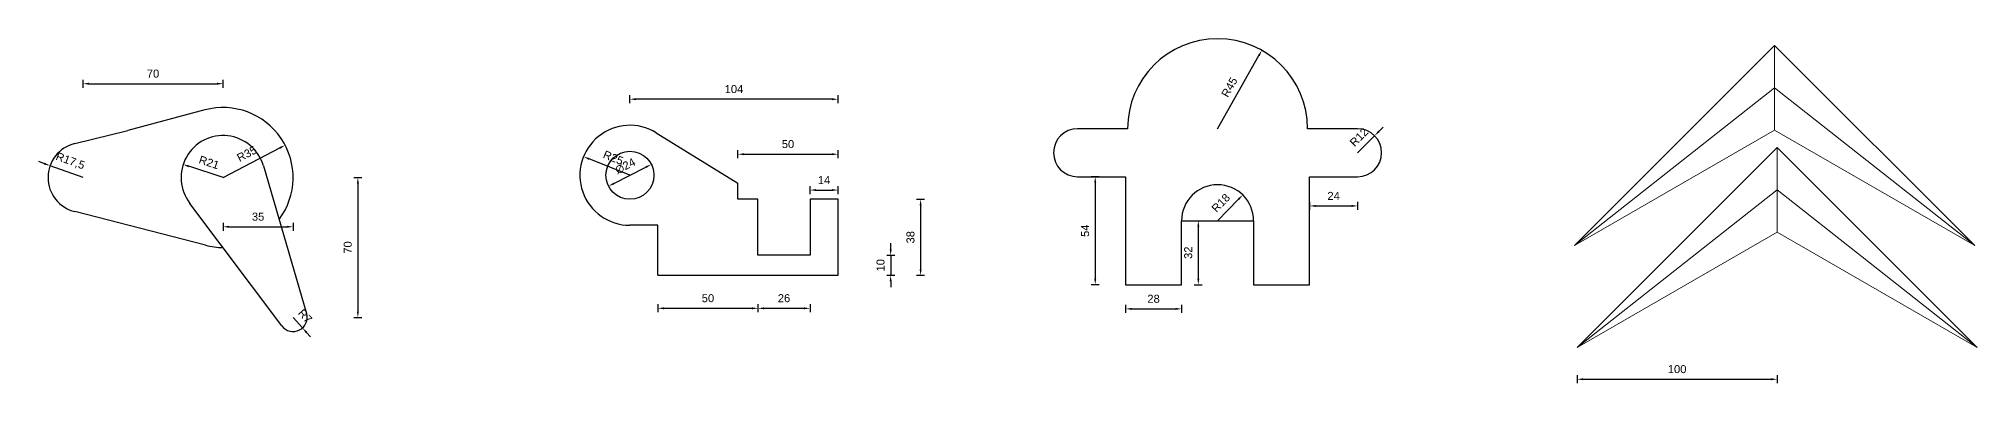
# Model space of a CAD drawing. Header units: millimetres. Extents: x 2100 to 32787, y 24082 to 35493.
# Drawn here: x 2122 to 3091, y 25504 to 25676 of the extents above; entities that cross this region are included whole.
import ezdxf

# ---------------------------------------------------------------- set-up
doc = ezdxf.new("R2010")
doc.units = ezdxf.units.MM
doc.linetypes.add('HIDDEN2', pattern=[4.7625, 3.175, -1.5875])
doc.layers.get('Defpoints').update_dxf_attribs({"color": 231, "linetype": 'HIDDEN2'})
doc.layers.add('ÖLÇÜ', color=181, linetype='Continuous')
doc.styles.get("Standard").update_dxf_attribs({"font": 'arial.ttf'})
doc.dimstyles.new('ISO-25', dxfattribs={"dimtxt": 4, "dimasz": 3, "dimexe": 2, "dimexo": 0.625, "dimgap": 3, "dimtad": 1, "dimtxsty": 'Standard', "dimcen": 2.5, "dimadec": 0, "dimazin": 0, "dimtfac": 1, "dimtix": 1, "dimtmove": 0, "dimatfit": 0, "dimfxl": 2, "dimfxlon": 1, "dimarcsym": 0})

# ---------------------------------------------------------------- blocks, each defined once
blk = doc.blocks.new('*D1773')
at = {"layer": 'Defpoints', "color": 0, "lineweight": 70, "transparency": 16777216}
for p in [(2214.6, 25606.57), (2214.6, 25536.57), (2281.96, 25536.57)]:
    blk.add_point(p, dxfattribs=at)
at = {"layer": 'ÖLÇÜ', "color": 0, "lineweight": -2, "transparency": 16777216}
for p, q in [((2279.96, 25606.57), (2283.96, 25606.57)), ((2281.96, 25603.57), (2281.96, 25539.57)), ((2279.96, 25536.57), (2283.96, 25536.57))]:
    blk.add_line(p, q, dxfattribs=at)
at = {"layer": 'ÖLÇÜ', "color": 0, "lineweight": 70, "transparency": 16777216}
for points in [[(2281.46, 25603.57), (2282.46, 25603.57), (2281.96, 25606.57)], [(2281.46, 25539.57), (2282.46, 25539.57), (2281.96, 25536.57)]]:
    blk.add_solid(points, dxfattribs=at)
at = {"layer": 'ÖLÇÜ', "color": 0, "transparency": 16777216, "insert": (2276.92, 25571.57), "char_height": 4, "attachment_point": 5, "rotation": 90}
blk.add_mtext('70', dxfattribs=at)
blk = doc.blocks.new('*D1774')
at = {"layer": 'Defpoints', "color": 0, "lineweight": 70, "transparency": 16777216}
for p in [(2214.6, 25606.57), (2249.6, 25606.57), (2249.6, 25581.94)]:
    blk.add_point(p, dxfattribs=at)
at = {"layer": 'ÖLÇÜ', "color": 0, "lineweight": -2, "transparency": 16777216}
for p, q in [((2214.6, 25583.94), (2214.6, 25579.94)), ((2217.6, 25581.94), (2246.6, 25581.94)), ((2249.6, 25583.94), (2249.6, 25579.94))]:
    blk.add_line(p, q, dxfattribs=at)
at = {"layer": 'ÖLÇÜ', "color": 0, "lineweight": 70, "transparency": 16777216}
for points in [[(2217.6, 25582.44), (2217.6, 25581.44), (2214.6, 25581.94)], [(2246.6, 25582.44), (2246.6, 25581.44), (2249.6, 25581.94)]]:
    blk.add_solid(points, dxfattribs=at)
at = {"layer": 'ÖLÇÜ', "color": 0, "transparency": 16777216, "insert": (2232.1, 25586.98), "char_height": 4, "attachment_point": 5}
blk.add_mtext('35', dxfattribs=at)
blk = doc.blocks.new('*D1716')
at = {"layer": 'Defpoints', "color": 0, "lineweight": 70, "transparency": 16777216}
for p in [(2128.13, 25612.49), (2144.6, 25606.57)]:
    blk.add_point(p, dxfattribs=at)
at = {"layer": 'ÖLÇÜ', "color": 0, "lineweight": -2, "transparency": 16777216}
for p, q in [((2125.3, 25613.5), (2122.48, 25614.52)), ((2144.6, 25606.57), (2128.13, 25612.49))]:
    blk.add_line(p, q, dxfattribs=at)
at = {"layer": 'ÖLÇÜ', "color": 0, "lineweight": 70, "transparency": 16777216}
blk.add_solid([(2125.47, 25613.98), (2125.14, 25613.03), (2128.13, 25612.49)], dxfattribs=at)
at = {"layer": 'ÖLÇÜ', "color": 0, "transparency": 16777216, "insert": (2138.19, 25614.61), "char_height": 4, "attachment_point": 5, "rotation": 340.22477}
blk.add_mtext('R17,5', dxfattribs=at)
blk = doc.blocks.new('*D1717')
at = {"layer": 'Defpoints', "color": 0, "lineweight": 70, "transparency": 16777216}
for p in [(2214.6, 25653.49), (2144.6, 25606.57), (2214.6, 25606.57)]:
    blk.add_point(p, dxfattribs=at)
at = {"layer": 'ÖLÇÜ', "color": 0, "lineweight": -2, "transparency": 16777216}
for p, q in [((2144.6, 25651.49), (2144.6, 25655.49)), ((2214.6, 25651.49), (2214.6, 25655.49)), ((2147.6, 25653.49), (2211.6, 25653.49))]:
    blk.add_line(p, q, dxfattribs=at)
at = {"layer": 'ÖLÇÜ', "color": 0, "lineweight": 70, "transparency": 16777216}
for points in [[(2147.6, 25653.99), (2147.6, 25652.99), (2144.6, 25653.49)], [(2211.6, 25653.99), (2211.6, 25652.99), (2214.6, 25653.49)]]:
    blk.add_solid(points, dxfattribs=at)
at = {"layer": 'ÖLÇÜ', "color": 0, "transparency": 16777216, "insert": (2179.6, 25658.53), "char_height": 4, "attachment_point": 5}
blk.add_mtext('70', dxfattribs=at)
blk = doc.blocks.new('*D1775')
at = {"layer": 'Defpoints', "color": 0, "lineweight": 70, "transparency": 16777216}
for p in [(2194.64, 25613.11), (2214.6, 25606.57)]:
    blk.add_point(p, dxfattribs=at)
at = {"layer": 'ÖLÇÜ', "color": 0, "lineweight": -2, "transparency": 16777216}
blk.add_line((2214.6, 25606.57), (2197.49, 25612.18), dxfattribs=at)
at = {"layer": 'ÖLÇÜ', "color": 0, "lineweight": 70, "transparency": 16777216}
blk.add_solid([(2197.65, 25612.65), (2197.34, 25611.7), (2194.64, 25613.11)], dxfattribs=at)
at = {"layer": 'ÖLÇÜ', "color": 0, "transparency": 16777216, "insert": (2207.6, 25614.13), "char_height": 4, "attachment_point": 5, "rotation": 341.8473}
blk.add_mtext('R21', dxfattribs=at)
blk = doc.blocks.new('*D1718')
at = {"layer": 'Defpoints', "color": 0, "lineweight": 70, "transparency": 16777216}
for p in [(2245.64, 25622.74), (2214.6, 25606.57)]:
    blk.add_point(p, dxfattribs=at)
at = {"layer": 'ÖLÇÜ', "color": 0, "lineweight": -2, "transparency": 16777216}
blk.add_line((2214.6, 25606.57), (2242.98, 25621.35), dxfattribs=at)
at = {"layer": 'ÖLÇÜ', "color": 0, "lineweight": 70, "transparency": 16777216}
blk.add_solid([(2242.74, 25621.8), (2243.21, 25620.91), (2245.64, 25622.74)], dxfattribs=at)
at = {"layer": 'ÖLÇÜ', "color": 0, "transparency": 16777216, "insert": (2226.46, 25618.43), "char_height": 4, "attachment_point": 5, "rotation": 27.51698}
blk.add_mtext('R35', dxfattribs=at)
blk = doc.blocks.new('*D1719')
at = {"layer": 'Defpoints', "color": 0, "lineweight": 70, "transparency": 16777216}
for p in [(2249.6, 25536.57), (2254.27, 25531.36)]:
    blk.add_point(p, dxfattribs=at)
at = {"layer": 'ÖLÇÜ', "color": 0, "lineweight": -2, "transparency": 16777216}
for p, q in [((2249.6, 25536.57), (2254.27, 25531.36)), ((2256.28, 25529.13), (2258.28, 25526.9))]:
    blk.add_line(p, q, dxfattribs=at)
at = {"layer": 'ÖLÇÜ', "color": 0, "lineweight": 70, "transparency": 16777216}
blk.add_solid([(2256.65, 25529.46), (2255.9, 25528.79), (2254.27, 25531.36)], dxfattribs=at)
at = {"layer": 'ÖLÇÜ', "color": 0, "transparency": 16777216, "insert": (2255.65, 25537.3), "char_height": 4, "attachment_point": 5, "rotation": 311.91652}
blk.add_mtext('R7', dxfattribs=at)
blk = doc.blocks.new('*D1776')
at = {"layer": 'Defpoints', "color": 0, "lineweight": 70, "transparency": 16777216}
for p in [(2431.95, 25557.69), (2481.95, 25557.69), (2481.95, 25541.17)]:
    blk.add_point(p, dxfattribs=at)
at = {"layer": 'ÖLÇÜ', "color": 0, "lineweight": -2, "transparency": 16777216}
for p, q in [((2431.95, 25543.17), (2431.95, 25539.17)), ((2434.95, 25541.17), (2478.95, 25541.17)), ((2481.95, 25543.17), (2481.95, 25539.17))]:
    blk.add_line(p, q, dxfattribs=at)
at = {"layer": 'ÖLÇÜ', "color": 0, "lineweight": 70, "transparency": 16777216}
for points in [[(2434.95, 25541.67), (2434.95, 25540.67), (2431.95, 25541.17)], [(2478.95, 25541.67), (2478.95, 25540.67), (2481.95, 25541.17)]]:
    blk.add_solid(points, dxfattribs=at)
at = {"layer": 'ÖLÇÜ', "color": 0, "transparency": 16777216, "insert": (2456.95, 25546.21), "char_height": 4, "attachment_point": 5}
blk.add_mtext('50', dxfattribs=at)
blk = doc.blocks.new('*D1777')
at = {"layer": 'Defpoints', "color": 0, "lineweight": 70, "transparency": 16777216}
for p in [(2481.95, 25557.69), (2507.95, 25557.69), (2507.95, 25541.17)]:
    blk.add_point(p, dxfattribs=at)
at = {"layer": 'ÖLÇÜ', "color": 0, "lineweight": -2, "transparency": 16777216}
for p, q in [((2481.95, 25543.17), (2481.95, 25539.17)), ((2484.95, 25541.17), (2504.95, 25541.17)), ((2507.95, 25543.17), (2507.95, 25539.17))]:
    blk.add_line(p, q, dxfattribs=at)
at = {"layer": 'ÖLÇÜ', "color": 0, "lineweight": 70, "transparency": 16777216}
for points in [[(2484.95, 25541.67), (2484.95, 25540.67), (2481.95, 25541.17)], [(2504.95, 25541.67), (2504.95, 25540.67), (2507.95, 25541.17)]]:
    blk.add_solid(points, dxfattribs=at)
at = {"layer": 'ÖLÇÜ', "color": 0, "transparency": 16777216, "insert": (2494.95, 25546.21), "char_height": 4, "attachment_point": 5}
blk.add_mtext('26', dxfattribs=at)
blk = doc.blocks.new('*D1778')
at = {"layer": 'Defpoints', "color": 0, "lineweight": 70, "transparency": 16777216}
for p in [(2521.95, 25618.23), (2471.95, 25603.69), (2521.95, 25603.69)]:
    blk.add_point(p, dxfattribs=at)
at = {"layer": 'ÖLÇÜ', "color": 0, "lineweight": -2, "transparency": 16777216}
for p, q in [((2471.95, 25616.23), (2471.95, 25620.23)), ((2474.95, 25618.23), (2518.95, 25618.23)), ((2521.95, 25616.23), (2521.95, 25620.23))]:
    blk.add_line(p, q, dxfattribs=at)
at = {"layer": 'ÖLÇÜ', "color": 0, "lineweight": 70, "transparency": 16777216}
for points in [[(2474.95, 25618.73), (2474.95, 25617.73), (2471.95, 25618.23)], [(2518.95, 25618.73), (2518.95, 25617.73), (2521.95, 25618.23)]]:
    blk.add_solid(points, dxfattribs=at)
at = {"layer": 'ÖLÇÜ', "color": 0, "transparency": 16777216, "insert": (2496.95, 25623.28), "char_height": 4, "attachment_point": 5}
blk.add_mtext('50', dxfattribs=at)
blk = doc.blocks.new('*D1779')
at = {"layer": 'Defpoints', "color": 0, "lineweight": 70, "transparency": 16777216}
for p in [(2417.95, 25645.74), (2417.95, 25607.69), (2521.95, 25595.69)]:
    blk.add_point(p, dxfattribs=at)
at = {"layer": 'ÖLÇÜ', "color": 0, "lineweight": -2, "transparency": 16777216}
for p, q in [((2417.95, 25643.74), (2417.95, 25647.74)), ((2518.95, 25645.74), (2420.95, 25645.74)), ((2521.95, 25643.74), (2521.95, 25647.74))]:
    blk.add_line(p, q, dxfattribs=at)
at = {"layer": 'ÖLÇÜ', "color": 0, "lineweight": 70, "transparency": 16777216}
for points in [[(2420.95, 25646.24), (2420.95, 25645.24), (2417.95, 25645.74)], [(2518.95, 25646.24), (2518.95, 25645.24), (2521.95, 25645.74)]]:
    blk.add_solid(points, dxfattribs=at)
at = {"layer": 'ÖLÇÜ', "color": 0, "transparency": 16777216, "insert": (2469.95, 25650.78), "char_height": 4, "attachment_point": 5}
blk.add_mtext('104', dxfattribs=at)
blk = doc.blocks.new('*D1780')
at = {"layer": 'Defpoints', "color": 0, "lineweight": 70, "transparency": 16777216}
for p in [(2428.64, 25613.13), (2407.25, 25602.24)]:
    blk.add_point(p, dxfattribs=at)
at = {"layer": 'ÖLÇÜ', "color": 0, "lineweight": -2, "transparency": 16777216}
blk.add_line((2409.93, 25603.6), (2425.97, 25611.77), dxfattribs=at)
at = {"layer": 'ÖLÇÜ', "color": 0, "lineweight": 70, "transparency": 16777216}
for points in [[(2425.74, 25612.22), (2426.19, 25611.33), (2428.64, 25613.13)], [(2409.7, 25604.05), (2410.15, 25603.16), (2407.25, 25602.24)]]:
    blk.add_solid(points, dxfattribs=at)
at = {"layer": 'ÖLÇÜ', "color": 0, "transparency": 16777216, "insert": (2415.61, 25612.28), "char_height": 4, "attachment_point": 5, "rotation": 26.98588}
blk.add_mtext('∅24', dxfattribs=at)
blk = doc.blocks.new('*D1720')
at = {"layer": 'Defpoints', "color": 0, "lineweight": 70, "transparency": 16777216}
for p in [(2394.75, 25617), (2417.95, 25607.69)]:
    blk.add_point(p, dxfattribs=at)
at = {"layer": 'ÖLÇÜ', "color": 0, "lineweight": -2, "transparency": 16777216}
blk.add_line((2417.95, 25607.69), (2397.53, 25615.88), dxfattribs=at)
at = {"layer": 'ÖLÇÜ', "color": 0, "lineweight": 70, "transparency": 16777216}
blk.add_solid([(2397.72, 25616.35), (2397.34, 25615.42), (2394.75, 25617)], dxfattribs=at)
at = {"layer": 'ÖLÇÜ', "color": 0, "transparency": 16777216, "insert": (2409.62, 25616.47), "char_height": 4, "attachment_point": 5, "rotation": 338.13133}
blk.add_mtext('R25', dxfattribs=at)
blk = doc.blocks.new('*D1781')
at = {"layer": 'Defpoints', "color": 0, "lineweight": 70, "ltscale": 3, "transparency": 16777216}
for p in [(2665.66, 25606.97), (2650.5, 25552.97), (2665.66, 25552.97)]:
    blk.add_point(p, dxfattribs=at)
at = {"layer": 'ÖLÇÜ', "color": 0, "lineweight": -2, "ltscale": 3, "transparency": 16777216}
for p, q in [((2652.5, 25606.97), (2648.5, 25606.97)), ((2650.5, 25603.97), (2650.5, 25555.97)), ((2652.5, 25552.97), (2648.5, 25552.97))]:
    blk.add_line(p, q, dxfattribs=at)
at = {"layer": 'ÖLÇÜ', "color": 0, "lineweight": 70, "ltscale": 3, "transparency": 16777216}
for points in [[(2650, 25603.97), (2651, 25603.97), (2650.5, 25606.97)], [(2650, 25555.97), (2651, 25555.97), (2650.5, 25552.97)]]:
    blk.add_solid(points, dxfattribs=at)
at = {"layer": 'ÖLÇÜ', "color": 0, "ltscale": 3, "transparency": 16777216, "insert": (2645.47, 25579.97), "char_height": 4, "attachment_point": 5, "rotation": 90}
blk.add_mtext('54', dxfattribs=at)
blk = doc.blocks.new('*D1721')
at = {"layer": 'Defpoints', "color": 0, "lineweight": 70, "ltscale": 3, "transparency": 16777216}
for p in [(2733.77, 25670.16), (2711.66, 25630.97)]:
    blk.add_point(p, dxfattribs=at)
at = {"layer": 'ÖLÇÜ', "color": 0, "lineweight": -2, "ltscale": 3, "transparency": 16777216}
blk.add_line((2711.66, 25630.97), (2732.3, 25667.55), dxfattribs=at)
at = {"layer": 'ÖLÇÜ', "color": 0, "lineweight": 70, "ltscale": 3, "transparency": 16777216}
blk.add_solid([(2731.86, 25667.8), (2732.73, 25667.3), (2733.77, 25670.16)], dxfattribs=at)
at = {"layer": 'ÖLÇÜ', "color": 0, "ltscale": 3, "transparency": 16777216, "insert": (2717.59, 25651.73), "char_height": 4, "attachment_point": 5, "rotation": 60.5695}
blk.add_mtext('R45', dxfattribs=at)
blk = doc.blocks.new('*D1782')
at = {"layer": 'Defpoints', "color": 0, "lineweight": 70, "ltscale": 3, "transparency": 16777216}
for p in [(2790.13, 25627.47), (2781.66, 25618.97)]:
    blk.add_point(p, dxfattribs=at)
at = {"layer": 'ÖLÇÜ', "color": 0, "lineweight": -2, "ltscale": 3, "transparency": 16777216}
for p, q in [((2781.66, 25618.97), (2790.13, 25627.47)), ((2792.24, 25629.6), (2794.36, 25631.73))]:
    blk.add_line(p, q, dxfattribs=at)
at = {"layer": 'ÖLÇÜ', "color": 0, "lineweight": 70, "ltscale": 3, "transparency": 16777216}
blk.add_solid([(2791.89, 25629.95), (2792.6, 25629.25), (2790.13, 25627.47)], dxfattribs=at)
at = {"layer": 'ÖLÇÜ', "color": 0, "ltscale": 3, "transparency": 16777216, "insert": (2782.34, 25626.76), "char_height": 4, "attachment_point": 5, "rotation": 45.12588}
blk.add_mtext('R12', dxfattribs=at)
blk = doc.blocks.new('*D1783')
at = {"layer": 'Defpoints', "color": 0, "lineweight": 70, "ltscale": 3, "transparency": 16777216}
for p in [(2757.66, 25606.97), (2781.66, 25606.97), (2781.66, 25592.37)]:
    blk.add_point(p, dxfattribs=at)
at = {"layer": 'ÖLÇÜ', "color": 0, "lineweight": -2, "ltscale": 3, "transparency": 16777216}
for p, q in [((2757.66, 25594.37), (2757.66, 25590.37)), ((2760.66, 25592.37), (2778.66, 25592.37)), ((2781.66, 25594.37), (2781.66, 25590.37))]:
    blk.add_line(p, q, dxfattribs=at)
at = {"layer": 'ÖLÇÜ', "color": 0, "lineweight": 70, "ltscale": 3, "transparency": 16777216}
for points in [[(2760.66, 25592.87), (2760.66, 25591.87), (2757.66, 25592.37)], [(2778.66, 25592.87), (2778.66, 25591.87), (2781.66, 25592.37)]]:
    blk.add_solid(points, dxfattribs=at)
at = {"layer": 'ÖLÇÜ', "color": 0, "ltscale": 3, "transparency": 16777216, "insert": (2769.66, 25597.38), "char_height": 4, "attachment_point": 5}
blk.add_mtext('24', dxfattribs=at)
blk = doc.blocks.new('*D1784')
at = {"layer": 'Defpoints', "color": 0, "lineweight": 70, "ltscale": 3, "transparency": 16777216}
for p in [(2724.22, 25597.86), (2711.66, 25584.97)]:
    blk.add_point(p, dxfattribs=at)
at = {"layer": 'ÖLÇÜ', "color": 0, "lineweight": -2, "ltscale": 3, "transparency": 16777216}
blk.add_line((2711.66, 25584.97), (2722.13, 25595.71), dxfattribs=at)
at = {"layer": 'ÖLÇÜ', "color": 0, "lineweight": 70, "ltscale": 3, "transparency": 16777216}
blk.add_solid([(2721.77, 25596.06), (2722.49, 25595.36), (2724.22, 25597.86)], dxfattribs=at)
at = {"layer": 'ÖLÇÜ', "color": 0, "ltscale": 3, "transparency": 16777216, "insert": (2713.28, 25593.86), "char_height": 4, "attachment_point": 5, "rotation": 45.74306}
blk.add_mtext('R18', dxfattribs=at)
blk = doc.blocks.new('*D1785')
at = {"layer": 'Defpoints', "color": 0, "lineweight": 70, "ltscale": 3, "transparency": 16777216}
for p in [(2693.66, 25584.97), (2693.66, 25552.97), (2702.03, 25552.97)]:
    blk.add_point(p, dxfattribs=at)
at = {"layer": 'ÖLÇÜ', "color": 0, "lineweight": -2, "ltscale": 3, "transparency": 16777216}
for p, q in [((2700.03, 25584.97), (2704.03, 25584.97)), ((2702.03, 25581.97), (2702.03, 25555.97)), ((2700.03, 25552.97), (2704.03, 25552.97))]:
    blk.add_line(p, q, dxfattribs=at)
at = {"layer": 'ÖLÇÜ', "color": 0, "lineweight": 70, "ltscale": 3, "transparency": 16777216}
for points in [[(2701.53, 25581.97), (2702.53, 25581.97), (2702.03, 25584.97)], [(2701.53, 25555.97), (2702.53, 25555.97), (2702.03, 25552.97)]]:
    blk.add_solid(points, dxfattribs=at)
at = {"layer": 'ÖLÇÜ', "color": 0, "ltscale": 3, "transparency": 16777216, "insert": (2696.99, 25568.97), "char_height": 4, "attachment_point": 5, "rotation": 90}
blk.add_mtext('32', dxfattribs=at)
blk = doc.blocks.new('*D1786')
at = {"layer": 'Defpoints', "color": 0, "lineweight": 70, "ltscale": 3, "transparency": 16777216}
for p in [(2665.66, 25552.97), (2693.66, 25552.97), (2693.66, 25540.88)]:
    blk.add_point(p, dxfattribs=at)
at = {"layer": 'ÖLÇÜ', "color": 0, "lineweight": -2, "ltscale": 3, "transparency": 16777216}
for p, q in [((2665.66, 25542.88), (2665.66, 25538.88)), ((2668.66, 25540.88), (2690.66, 25540.88)), ((2693.66, 25542.88), (2693.66, 25538.88))]:
    blk.add_line(p, q, dxfattribs=at)
at = {"layer": 'ÖLÇÜ', "color": 0, "lineweight": 70, "ltscale": 3, "transparency": 16777216}
for points in [[(2668.66, 25541.38), (2668.66, 25540.38), (2665.66, 25540.88)], [(2690.66, 25541.38), (2690.66, 25540.38), (2693.66, 25540.88)]]:
    blk.add_solid(points, dxfattribs=at)
at = {"layer": 'ÖLÇÜ', "color": 0, "ltscale": 3, "transparency": 16777216, "insert": (2679.66, 25545.92), "char_height": 4, "attachment_point": 5}
blk.add_mtext('28', dxfattribs=at)
blk = doc.blocks.new('*D1854')
at = {"layer": 'Defpoints', "color": 0, "lineweight": 70, "ltscale": 3, "transparency": 16777216}
for p in [(2507.95, 25567.69), (2507.95, 25557.69), (2548.27, 25557.69)]:
    blk.add_point(p, dxfattribs=at)
at = {"layer": 'ÖLÇÜ', "color": 0, "lineweight": -2, "ltscale": 3, "transparency": 16777216}
for p, q in [((2548.27, 25570.69), (2548.27, 25573.69)), ((2546.27, 25567.69), (2550.27, 25567.69)), ((2548.27, 25567.69), (2548.27, 25557.69)), ((2546.27, 25557.69), (2550.27, 25557.69)), ((2548.27, 25554.69), (2548.27, 25551.69))]:
    blk.add_line(p, q, dxfattribs=at)
at = {"layer": 'ÖLÇÜ', "color": 0, "lineweight": 70, "ltscale": 3, "transparency": 16777216}
for points in [[(2547.77, 25570.69), (2548.77, 25570.69), (2548.27, 25567.69)], [(2547.77, 25554.69), (2548.77, 25554.69), (2548.27, 25557.69)]]:
    blk.add_solid(points, dxfattribs=at)
at = {"layer": 'ÖLÇÜ', "color": 0, "ltscale": 3, "transparency": 16777216, "insert": (2543.22, 25562.69), "char_height": 4, "attachment_point": 5, "rotation": 90}
blk.add_mtext('10', dxfattribs=at)
blk = doc.blocks.new('*D1855')
at = {"layer": 'Defpoints', "color": 0, "lineweight": 70, "ltscale": 3, "transparency": 16777216}
for p in [(2521.95, 25595.69), (2521.95, 25557.69), (2563.23, 25557.69)]:
    blk.add_point(p, dxfattribs=at)
at = {"layer": 'ÖLÇÜ', "color": 0, "lineweight": -2, "ltscale": 3, "transparency": 16777216}
for p, q in [((2561.23, 25595.69), (2565.23, 25595.69)), ((2563.23, 25592.69), (2563.23, 25560.69)), ((2561.23, 25557.69), (2565.23, 25557.69))]:
    blk.add_line(p, q, dxfattribs=at)
at = {"layer": 'ÖLÇÜ', "color": 0, "lineweight": 70, "ltscale": 3, "transparency": 16777216}
for points in [[(2562.73, 25592.69), (2563.73, 25592.69), (2563.23, 25595.69)], [(2562.73, 25560.69), (2563.73, 25560.69), (2563.23, 25557.69)]]:
    blk.add_solid(points, dxfattribs=at)
at = {"layer": 'ÖLÇÜ', "color": 0, "ltscale": 3, "transparency": 16777216, "insert": (2558.18, 25576.69), "char_height": 4, "attachment_point": 5, "rotation": 90}
blk.add_mtext('38', dxfattribs=at)
blk = doc.blocks.new('*D1856')
at = {"layer": 'Defpoints', "color": 0, "lineweight": 70, "ltscale": 3, "transparency": 16777216}
for p in [(2521.95, 25600.3), (2507.95, 25595.69), (2521.95, 25595.69)]:
    blk.add_point(p, dxfattribs=at)
at = {"layer": 'ÖLÇÜ', "color": 0, "lineweight": -2, "ltscale": 3, "transparency": 16777216}
for p, q in [((2507.95, 25598.3), (2507.95, 25602.3)), ((2510.95, 25600.3), (2518.95, 25600.3)), ((2521.95, 25598.3), (2521.95, 25602.3))]:
    blk.add_line(p, q, dxfattribs=at)
at = {"layer": 'ÖLÇÜ', "color": 0, "lineweight": 70, "ltscale": 3, "transparency": 16777216}
for points in [[(2510.95, 25600.8), (2510.95, 25599.8), (2507.95, 25600.3)], [(2518.95, 25600.8), (2518.95, 25599.8), (2521.95, 25600.3)]]:
    blk.add_solid(points, dxfattribs=at)
at = {"layer": 'ÖLÇÜ', "color": 0, "ltscale": 3, "transparency": 16777216, "insert": (2514.95, 25605.31), "char_height": 4, "attachment_point": 5}
blk.add_mtext('14', dxfattribs=at)
blk = doc.blocks.new('*D2335')
at = {"layer": 'Defpoints', "color": 0, "lineweight": 70, "ltscale": 3, "transparency": 16777216}
for p in [(2991.33, 25579.27), (2891.33, 25521.54), (2991.33, 25505.7)]:
    blk.add_point(p, dxfattribs=at)
at = {"layer": 'ÖLÇÜ', "color": 0, "lineweight": -2, "ltscale": 3, "transparency": 16777216}
for p, q in [((2891.33, 25507.7), (2891.33, 25503.7)), ((2894.33, 25505.7), (2988.33, 25505.7)), ((2991.33, 25507.7), (2991.33, 25503.7))]:
    blk.add_line(p, q, dxfattribs=at)
at = {"layer": 'ÖLÇÜ', "color": 0, "lineweight": 70, "ltscale": 3, "transparency": 16777216}
for points in [[(2894.33, 25506.2), (2894.33, 25505.2), (2891.33, 25505.7)], [(2988.33, 25506.2), (2988.33, 25505.2), (2991.33, 25505.7)]]:
    blk.add_solid(points, dxfattribs=at)
at = {"layer": 'ÖLÇÜ', "color": 0, "lineweight": 5, "ltscale": 3, "transparency": 16777216, "insert": (2941.33, 25510.74), "char_height": 4, "attachment_point": 5}
blk.add_mtext('100', dxfattribs=at)

msp = doc.modelspace()

# ---------------------------------------------------------------- linework, layer by layer
at = {"color": 0, "linetype": 'ByBlock'}
for p, q in [((2205.548, 25640.379), (2167.031, 25630.072)), ((2140.437, 25623.568), (2167.031, 25630.072)), ((2431.096, 25628.951), (2471.947, 25603.689)), ((2666.661, 25630.97), (2641.661, 25630.97)), ((2781.661, 25630.97), (2756.661, 25630.97)), ((2234.755, 25612.449), (2256.292, 25538.608)), ((2641.661, 25606.97), (2665.661, 25606.97)), ((2665.661, 25606.97), (2665.661, 25552.97)), ((2757.661, 25552.97), (2757.661, 25606.97)), ((2757.661, 25606.97), (2781.661, 25606.97)), ((2471.947, 25595.689), (2471.947, 25603.689)), ((2205.844, 25572.681), (2140.504, 25589.554)), ((2243.995, 25532.369), (2198.041, 25593.647)), ((2481.947, 25595.689), (2471.947, 25595.689)), ((2481.947, 25567.689), (2481.947, 25595.689)), ((2521.947, 25595.689), (2507.947, 25595.689)), ((2507.947, 25595.689), (2507.947, 25567.689)), ((2521.947, 25567.689), (2521.947, 25595.689)), ((2431.947, 25582.689), (2417.947, 25582.689)), ((2417.947, 25582.689), (2417.947, 25582.689)), ((2431.947, 25557.689), (2431.947, 25582.689)), ((2693.661, 25552.97), (2693.661, 25584.97)), ((2693.661, 25584.97), (2711.661, 25584.97)), ((2711.661, 25584.97), (2729.661, 25584.97)), ((2729.661, 25584.97), (2729.661, 25552.97)), ((2507.947, 25567.689), (2481.947, 25567.689)), ((2521.947, 25557.689), (2521.947, 25567.689)), ((2431.947, 25557.689), (2481.947, 25557.689)), ((2481.947, 25557.689), (2507.947, 25557.689)), ((2507.947, 25557.689), (2521.947, 25557.689)), ((2665.661, 25552.97), (2693.661, 25552.97)), ((2729.661, 25552.97), (2757.661, 25552.97)), ((2242.595, 25536.569), (2242.595, 25536.569))]:
    msp.add_line(p, q, dxfattribs=at)
at = {"lineweight": 5, "ltscale": 0.2}
for points in [[(3090.065, 25572.538), (2990.065, 25630.273), (2990.065, 25672.538), (3090.065, 25572.538), (2990.065, 25651.405), (2890.065, 25572.538), (2990.065, 25630.273), (2990.065, 25672.538), (2890.065, 25572.538)], [(3091.333, 25521.537), (2991.333, 25579.272), (2991.333, 25621.537), (3091.333, 25521.537), (2991.333, 25600.404), (2891.333, 25521.537), (2991.333, 25579.272), (2991.333, 25621.537), (2891.333, 25521.537)]]:
    msp.add_lwpolyline(points, dxfattribs=at)
at = {"color": 0, "linetype": 'ByBlock'}
msp.add_circle((2417.947, 25607.689), 12, dxfattribs=at)
for centre, radius, start, end in [((2711.661, 25630.97), 45, 0, 180), ((2214.595, 25606.569), 35, 323.129738, 104.980897), ((2214.595, 25606.569), 21, 16.259841, 217.974676), ((2417.947, 25607.689), 25, 58.266872, 270), ((2641.661, 25618.97), 12, 90, 270), ((2781.661, 25618.97), 12, 270, 90), ((2144.595, 25606.569), 17.5, 103.744531, 256.479204), ((2711.661, 25584.97), 18, 0, 180), ((2214.595, 25606.569), 35, 255.520417, 270.00511), ((2249.595, 25536.569), 7, 216.866978, 16.937289)]:
    msp.add_arc(centre, radius, start, end, dxfattribs=at)

# ---------------------------------------------------------------- dimensions: what is measured, and where the dimension line sits
at = {"layer": 'ÖLÇÜ', "ltscale": 3}
for center, mpoint, picture, middle in [((2711.661, 25630.97), (2733.772, 25670.163), '*D1721', (2717.595, 25651.734)), ((2781.661, 25618.97), (2790.127, 25627.474), '*D1782', (2782.345, 25626.756)), ((2711.661, 25584.97), (2724.222, 25597.862), '*D1784', (2713.283, 25593.861))]:
    dim = msp.add_radius_dim(center=center, mpoint=mpoint, dimstyle='ISO-25', dxfattribs=at)
    dim.commit()
    dim.dimension.update_dxf_attribs({"geometry": picture, "text_midpoint": middle})
at = {"layer": 'ÖLÇÜ'}
for base, p1, p2, picture, middle in [((2214.595, 25653.489), (2144.595, 25606.569), (2214.595, 25606.569), '*D1717', (2179.595, 25658.531)), ((2417.947, 25645.742), (2521.947, 25595.689), (2417.947, 25607.689), '*D1779', (2469.947, 25650.785)), ((2521.947, 25618.233), (2471.947, 25603.689), (2521.947, 25603.689), '*D1778', (2496.947, 25623.275)), ((2249.595, 25581.936), (2214.595, 25606.569), (2249.595, 25606.569), '*D1774', (2232.095, 25586.98)), ((2481.947, 25541.166), (2431.947, 25557.689), (2481.947, 25557.689), '*D1776', (2456.947, 25546.208)), ((2507.947, 25541.166), (2481.947, 25557.689), (2507.947, 25557.689), '*D1777', (2494.947, 25546.208))]:
    dim = msp.add_linear_dim(base=base, p1=p1, p2=p2, dimstyle='ISO-25', dxfattribs=at)
    dim.commit()
    dim.dimension.update_dxf_attribs({"geometry": picture, "text_midpoint": middle})
for center, mpoint, picture, middle in [((2144.595, 25606.569), (2128.127, 25612.49), '*D1716', (2138.19, 25614.615)), ((2214.595, 25606.569), (2194.64, 25613.112), '*D1775', (2207.603, 25614.132)), ((2214.595, 25606.569), (2245.636, 25622.739), '*D1718', (2226.455, 25618.434)), ((2417.947, 25607.689), (2394.746, 25617.001), '*D1720', (2409.617, 25616.466)), ((2249.595, 25536.569), (2254.272, 25531.36), '*D1719', (2255.654, 25537.305))]:
    dim = msp.add_radius_dim(center=center, mpoint=mpoint, dimstyle='ISO-25', dxfattribs=at)
    dim.commit()
    dim.dimension.update_dxf_attribs({"geometry": picture, "text_midpoint": middle})
dim = msp.add_diameter_dim_2p(p1=(2407.254, 25602.244), p2=(2428.64, 25613.134), dimstyle='ISO-25', dxfattribs=at)
dim.commit()
dim.dimension.update_dxf_attribs({"geometry": '*D1780', "text_midpoint": (2415.608, 25612.282)})
at = {"layer": 'ÖLÇÜ', "ltscale": 3}
for base, p1, p2, picture, middle in [((2521.947, 25600.298), (2507.947, 25595.689), (2521.947, 25595.689), '*D1856', (2514.947, 25605.306)), ((2781.661, 25592.37), (2757.661, 25606.97), (2781.661, 25606.97), '*D1783', (2769.661, 25597.378)), ((2693.661, 25540.881), (2665.661, 25552.97), (2693.661, 25552.97), '*D1786', (2679.661, 25545.923))]:
    dim = msp.add_linear_dim(base=base, p1=p1, p2=p2, dimstyle='ISO-25', dxfattribs=at)
    dim.commit()
    dim.dimension.update_dxf_attribs({"geometry": picture, "text_midpoint": middle})
for base, p1, p2, picture, middle in [((2650.502, 25552.97), (2665.661, 25606.97), (2665.661, 25552.97), '*D1781', (2645.468, 25579.97)), ((2563.227, 25557.689), (2521.947, 25595.689), (2521.947, 25557.689), '*D1855', (2558.183, 25576.689)), ((2702.033, 25552.97), (2693.661, 25584.97), (2693.661, 25552.97), '*D1785', (2696.989, 25568.97)), ((2548.265, 25557.689), (2507.947, 25567.689), (2507.947, 25557.689), '*D1854', (2543.223, 25562.689))]:
    dim = msp.add_linear_dim(base=base, p1=p1, p2=p2, angle=90, dimstyle='ISO-25', dxfattribs=at)
    dim.commit()
    dim.dimension.update_dxf_attribs({"geometry": picture, "text_midpoint": middle})
at = {"layer": 'ÖLÇÜ'}
dim = msp.add_linear_dim(base=(2281.962, 25536.569), p1=(2214.595, 25606.569), p2=(2214.595, 25536.569), angle=90, dimstyle='ISO-25', dxfattribs=at)
dim.commit()
dim.dimension.update_dxf_attribs({"geometry": '*D1773', "text_midpoint": (2276.92, 25571.569)})
at = {"layer": 'ÖLÇÜ', "lineweight": 5, "ltscale": 3}
dim = msp.add_linear_dim(base=(2991.333, 25505.695), p1=(2891.333, 25521.537), p2=(2991.333, 25579.272), dimstyle='ISO-25', dxfattribs=at)
dim.commit()
dim.dimension.update_dxf_attribs({"geometry": '*D2335', "text_midpoint": (2941.333, 25510.738)})

doc.saveas('drawing.dxf')
